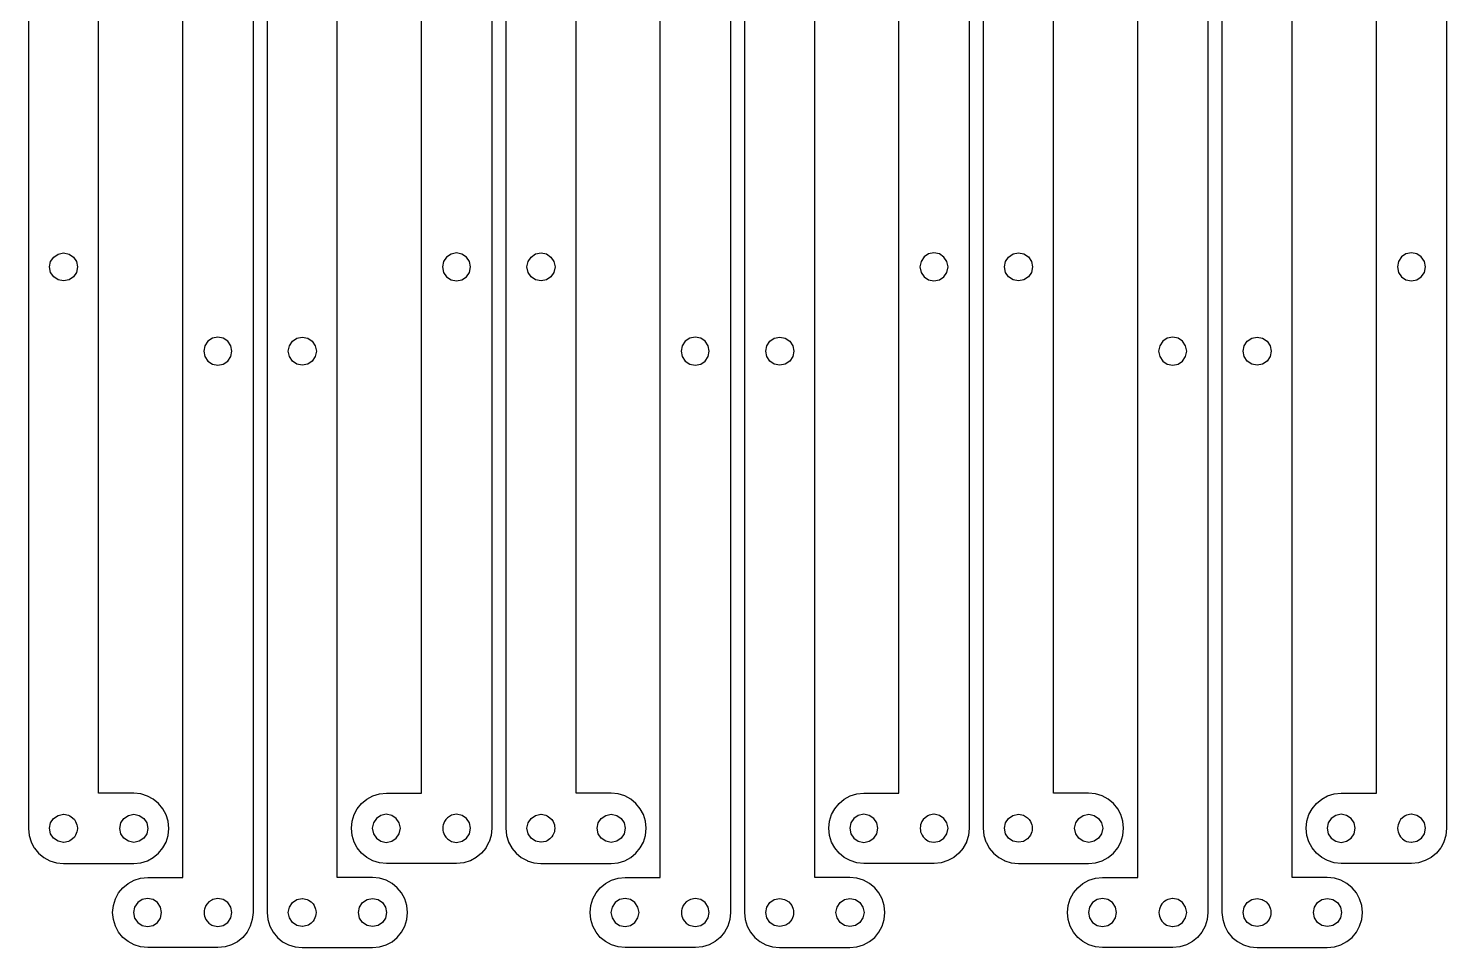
# Model space of a CAD drawing. Extents: x -1 to 936, y 295 to 752.
# Drawn here: x 530.2 to 732.2, y 489.8 to 620.8 of the extents above; entities that cross this region are included whole.
import ezdxf

# ---------------------------------------------------------------- set-up
doc = ezdxf.new("R2010")
doc.units = 0

msp = doc.modelspace()

# ---------------------------------------------------------------- linework, layer by layer
for p, q in [((530.159, 746.833), (530.159, 506.833)), ((596.158, 746.833), (596.158, 506.834)), ((598.158, 746.836), (598.158, 506.836)), ((664.157, 746.836), (664.157, 506.836)), ((666.157, 746.836), (666.157, 506.836)), ((732.156, 746.836), (732.156, 506.837)), ((540.158, 511.831), (540.158, 741.831)), ((586.159, 511.834), (586.159, 741.834)), ((608.157, 511.834), (608.157, 741.834)), ((654.158, 511.837), (654.158, 741.836)), ((676.156, 511.834), (676.156, 741.834)), ((722.157, 511.837), (722.157, 741.836)), ((562.159, 734.833), (562.159, 494.834)), ((564.159, 734.833), (564.159, 494.834)), ((630.158, 734.836), (630.158, 494.836)), ((632.158, 734.836), (632.158, 494.836)), ((698.157, 734.836), (698.157, 494.837)), ((700.157, 734.836), (700.157, 494.837)), ((552.16, 499.834), (552.16, 729.834)), ((574.158, 499.832), (574.158, 729.831)), ((620.159, 499.837), (620.159, 729.836)), ((642.157, 499.834), (642.157, 729.834)), ((688.158, 499.837), (688.158, 729.837)), ((710.156, 499.835), (710.156, 729.834)), ((533.33425, 587.611672), (533.763, 588.247375)), ((533.763, 588.247375), (534.39875, 588.675891)), ((534.39875, 588.675891), (535.177, 588.833)), ((535.177, 588.833), (535.955672, 588.675891)), ((535.955672, 588.675891), (536.591375, 588.247375)), ((536.591375, 588.247375), (537.019891, 587.611672)), ((589.726, 588.2475), (589.29725, 587.612094)), ((590.36175, 588.675906), (589.726, 588.2475)), ((591.14, 588.833), (590.36175, 588.675906)), ((591.918672, 588.675906), (591.14, 588.833)), ((592.554375, 588.2475), (591.918672, 588.675906)), ((592.982891, 587.612094), (592.554375, 588.2475)), ((601.33325, 587.614094), (601.762, 588.2495)), ((601.762, 588.2495), (602.39775, 588.677906)), ((602.39775, 588.677906), (603.176, 588.835)), ((603.176, 588.835), (603.954672, 588.678047)), ((603.954672, 588.678047), (604.590375, 588.249875)), ((604.590375, 588.249875), (605.018891, 587.614516)), ((657.725, 588.250375), (657.29625, 587.614672)), ((658.36075, 588.678891), (657.725, 588.250375)), ((659.139, 588.836), (658.36075, 588.678891)), ((659.917672, 588.678469), (659.139, 588.836)), ((660.553375, 588.25), (659.917672, 588.678469)), ((660.981891, 587.614531), (660.553375, 588.25)), ((669.33225, 587.614531), (669.761, 588.25)), ((669.761, 588.25), (670.39675, 588.678469)), ((670.39675, 588.678469), (671.175, 588.836)), ((671.175, 588.836), (671.95325, 588.678891)), ((671.95325, 588.678891), (672.589, 588.250375)), ((672.589, 588.250375), (673.01775, 587.614672)), ((725.724, 588.2505), (725.29525, 587.615094)), ((726.35975, 588.678906), (725.724, 588.2505)), ((727.138, 588.836), (726.35975, 588.678906)), ((727.91625, 588.678906), (727.138, 588.836)), ((728.552, 588.2505), (727.91625, 588.678906)), ((728.98075, 587.615094), (728.552, 588.2505)), ((533.177, 586.833), (533.33425, 587.611672)), ((533.33425, 586.05475), (533.177, 586.833)), ((533.763, 585.419), (533.33425, 586.05475)), ((537.019891, 586.05475), (536.591375, 585.419)), ((537.019891, 587.611672), (537.177, 586.833)), ((537.177, 586.833), (537.019891, 586.05475)), ((589.29725, 587.612094), (589.14, 586.834)), ((589.14, 586.834), (589.29725, 586.055172)), ((589.29725, 586.055172), (589.726, 585.419125)), ((592.554375, 585.419125), (592.982891, 586.055172)), ((593.14, 586.834), (592.982891, 587.612094)), ((592.982891, 586.055172), (593.14, 586.834)), ((601.176, 586.836), (601.33325, 587.614094)), ((601.33325, 586.05775), (601.176, 586.836)), ((601.762, 585.422), (601.33325, 586.05775)), ((605.018891, 586.057328), (604.590375, 585.421625)), ((605.018891, 587.614516), (605.176, 586.836)), ((605.176, 586.836), (605.018891, 586.057328)), ((657.29625, 587.614672), (657.139, 586.836)), ((657.139, 586.836), (657.29625, 586.05775)), ((657.29625, 586.05775), (657.725, 585.422)), ((660.553375, 585.422), (660.981891, 586.05775)), ((661.139, 586.836), (660.981891, 587.614531)), ((660.981891, 586.05775), (661.139, 586.836)), ((669.175, 586.836), (669.33225, 587.614531)), ((669.332109, 586.05775), (669.175, 586.836)), ((669.760625, 585.422), (669.332109, 586.05775)), ((673.017891, 586.05775), (672.589375, 585.422)), ((673.01775, 587.614672), (673.175, 586.836)), ((673.175, 586.836), (673.017891, 586.05775)), ((725.29525, 587.615094), (725.138, 586.837)), ((725.138, 586.837), (725.295109, 586.058172)), ((725.295109, 586.058172), (725.723625, 585.422125)), ((728.552375, 585.422125), (728.980891, 586.058172)), ((729.138, 586.837), (728.98075, 587.615094)), ((728.980891, 586.058172), (729.138, 586.837)), ((534.39875, 584.99025), (533.763, 585.419)), ((535.177, 584.833), (534.39875, 584.99025)), ((535.955672, 584.99025), (535.177, 584.833)), ((536.591375, 585.419), (535.955672, 584.99025)), ((589.726, 585.419125), (590.36175, 584.990266)), ((590.36175, 584.990266), (591.14, 584.833)), ((591.14, 584.833), (591.918672, 584.990266)), ((591.918672, 584.990266), (592.554375, 585.419125)), ((602.39775, 584.99325), (601.762, 585.422)), ((603.176, 584.836), (602.39775, 584.99325)), ((603.954672, 584.993109), (603.176, 584.836)), ((604.590375, 585.421625), (603.954672, 584.993109)), ((657.725, 585.422), (658.36075, 584.99325)), ((658.36075, 584.99325), (659.139, 584.836)), ((659.139, 584.836), (659.917672, 584.99325)), ((659.917672, 584.99325), (660.553375, 585.422)), ((670.396328, 584.99325), (669.760625, 585.422)), ((671.175, 584.836), (670.396328, 584.99325)), ((671.953672, 584.99325), (671.175, 584.836)), ((672.589375, 585.422), (671.953672, 584.99325)), ((725.723625, 585.422125), (726.359328, 584.993266)), ((726.359328, 584.993266), (727.138, 584.836)), ((727.138, 584.836), (727.916672, 584.993266)), ((727.916672, 584.993266), (728.552375, 585.422125)), ((555.727, 576.2475), (555.29825, 575.612094)), ((556.36275, 576.675906), (555.727, 576.2475)), ((557.141, 576.833), (556.36275, 576.675906)), ((557.91925, 576.675906), (557.141, 576.833)), ((558.555, 576.2475), (557.91925, 576.675906)), ((558.98375, 575.612094), (558.555, 576.2475)), ((567.33425, 575.612094), (567.763, 576.2475)), ((567.763, 576.2475), (568.39875, 576.675906)), ((568.39875, 576.675906), (569.177, 576.833)), ((569.177, 576.833), (569.95525, 576.675906)), ((569.95525, 576.675906), (570.591, 576.2475)), ((570.591, 576.2475), (571.01975, 575.612094)), ((623.726, 576.250375), (623.29725, 575.614672)), ((624.36175, 576.678891), (623.726, 576.250375)), ((625.14, 576.836), (624.36175, 576.678891)), ((625.91825, 576.678891), (625.14, 576.836)), ((626.554, 576.250375), (625.91825, 576.678891)), ((626.98275, 575.614672), (626.554, 576.250375)), ((635.33325, 575.614672), (635.762, 576.250375)), ((635.762, 576.250375), (636.39775, 576.678891)), ((636.39775, 576.678891), (637.176, 576.836)), ((637.176, 576.836), (637.954672, 576.678891)), ((637.954672, 576.678891), (638.590375, 576.250375)), ((638.590375, 576.250375), (639.018891, 575.614672)), ((691.725, 576.2505), (691.29625, 575.615094)), ((692.36075, 576.678906), (691.725, 576.2505)), ((693.139, 576.836), (692.36075, 576.678906)), ((693.91725, 576.678906), (693.139, 576.836)), ((694.553, 576.2505), (693.91725, 576.678906)), ((694.98175, 575.615094), (694.553, 576.2505)), ((703.33225, 575.615094), (703.761, 576.2505)), ((703.761, 576.2505), (704.39675, 576.678906)), ((704.39675, 576.678906), (705.175, 576.836)), ((705.175, 576.836), (705.95325, 576.678906)), ((705.95325, 576.678906), (706.589, 576.2505)), ((706.589, 576.2505), (707.01775, 575.615094)), ((555.29825, 575.612094), (555.141, 574.834)), ((555.141, 574.834), (555.298109, 574.055187)), ((555.298109, 574.055187), (555.726625, 573.41925)), ((558.555375, 573.419625), (558.983891, 574.055328)), ((559.141, 574.834), (558.98375, 575.612094)), ((558.983891, 574.055328), (559.141, 574.834)), ((567.177, 574.834), (567.33425, 575.612094)), ((567.334109, 574.055328), (567.177, 574.834)), ((567.762625, 573.419625), (567.334109, 574.055328)), ((571.019891, 574.055187), (570.591375, 573.41925)), ((571.01975, 575.612094), (571.177, 574.834)), ((571.177, 574.834), (571.019891, 574.055187)), ((623.29725, 575.614672), (623.14, 574.836)), ((623.14, 574.836), (623.297109, 574.05775)), ((623.297109, 574.05775), (623.725625, 573.422)), ((626.554375, 573.422), (626.982891, 574.05775)), ((627.14, 574.836), (626.98275, 575.614672)), ((626.982891, 574.05775), (627.14, 574.836)), ((635.176, 574.836), (635.33325, 575.614672)), ((635.33325, 574.05775), (635.176, 574.836)), ((635.762, 573.422), (635.33325, 574.05775)), ((639.018891, 574.05775), (638.590375, 573.422)), ((639.018891, 575.614672), (639.176, 574.836)), ((639.176, 574.836), (639.018891, 574.05775)), ((691.29625, 575.615094), (691.139, 574.837)), ((691.139, 574.837), (691.296109, 574.058172)), ((691.296109, 574.058172), (691.724625, 573.422125)), ((694.553375, 573.422125), (694.981891, 574.058172)), ((695.139, 574.837), (694.98175, 575.615094)), ((694.981891, 574.058172), (695.139, 574.837)), ((703.175, 574.837), (703.33225, 575.615094)), ((703.332109, 574.058172), (703.175, 574.837)), ((703.760625, 573.422125), (703.332109, 574.058172)), ((707.017891, 574.058172), (706.589375, 573.422125)), ((707.01775, 575.615094), (707.175, 574.837)), ((707.175, 574.837), (707.017891, 574.058172)), ((555.726625, 573.41925), (556.362328, 572.990687)), ((556.362328, 572.990687), (557.141, 572.834)), ((557.141, 572.834), (557.919672, 572.991109)), ((557.919672, 572.991109), (558.555375, 573.419625)), ((568.398328, 572.991109), (567.762625, 573.419625)), ((569.177, 572.834), (568.398328, 572.991109)), ((569.955672, 572.990687), (569.177, 572.834)), ((570.591375, 573.41925), (569.955672, 572.990687)), ((623.725625, 573.422), (624.361328, 572.99325)), ((624.361328, 572.99325), (625.14, 572.836)), ((625.14, 572.836), (625.918672, 572.99325)), ((625.918672, 572.99325), (626.554375, 573.422)), ((636.39775, 572.99325), (635.762, 573.422)), ((637.176, 572.836), (636.39775, 572.99325)), ((637.954672, 572.99325), (637.176, 572.836)), ((638.590375, 573.422), (637.954672, 572.99325)), ((691.724625, 573.422125), (692.360328, 572.993266)), ((692.360328, 572.993266), (693.139, 572.836)), ((693.139, 572.836), (693.917672, 572.993266)), ((693.917672, 572.993266), (694.553375, 573.422125)), ((704.396328, 572.993266), (703.760625, 573.422125)), ((705.175, 572.836), (704.396328, 572.993266)), ((705.953672, 572.993266), (705.175, 572.836)), ((706.589375, 573.422125), (705.953672, 572.993266)), ((545.158, 511.831), (540.158, 511.831)), ((546.168137, 511.72977), (545.158, 511.831)), ((547.107844, 511.439281), (546.168137, 511.72977)), ((547.957316, 510.97934), (547.107844, 511.439281)), ((578.359684, 510.98234), (579.209156, 511.442281)), ((579.209156, 511.442281), (580.148863, 511.73277)), ((580.148863, 511.73277), (581.159, 511.834)), ((581.159, 511.834), (586.159, 511.834)), ((613.157, 511.834), (608.157, 511.834)), ((614.167137, 511.73277), (613.157, 511.834)), ((615.106844, 511.442281), (614.167137, 511.73277)), ((615.956316, 510.98234), (615.106844, 511.442281)), ((646.359, 510.985023), (647.208312, 511.445125)), ((647.208312, 511.445125), (648.147906, 511.735727)), ((648.147906, 511.735727), (649.158, 511.837)), ((649.158, 511.837), (654.158, 511.837)), ((681.156, 511.834), (676.156, 511.834)), ((682.166137, 511.73277), (681.156, 511.834)), ((683.105844, 511.442281), (682.166137, 511.73277)), ((683.955316, 510.98234), (683.105844, 511.442281)), ((714.357684, 510.98534), (715.207156, 511.445281)), ((715.207156, 511.445281), (716.146863, 511.73577)), ((716.146863, 511.73577), (717.157, 511.837)), ((717.157, 511.837), (722.157, 511.837)), ((548.69675, 510.36975), (547.957316, 510.97934)), ((549.30634, 509.630316), (548.69675, 510.36975)), ((549.766281, 508.780844), (549.30634, 509.630316)), ((576.550719, 508.783844), (577.01066, 509.633316)), ((577.01066, 509.633316), (577.62025, 510.37275)), ((577.62025, 510.37275), (578.359684, 510.98234)), ((616.69575, 510.37275), (615.956316, 510.98234)), ((617.30534, 509.633316), (616.69575, 510.37275)), ((617.765281, 508.783844), (617.30534, 509.633316)), ((644.550563, 508.786), (645.010344, 509.635633)), ((645.010344, 509.635633), (645.61975, 510.37525)), ((645.61975, 510.37525), (646.359, 510.985023)), ((684.69475, 510.37275), (683.955316, 510.98234)), ((685.30434, 509.633316), (684.69475, 510.37275)), ((685.764281, 508.783844), (685.30434, 509.633316)), ((712.548719, 508.786844), (713.00866, 509.636316)), ((713.00866, 509.636316), (713.61825, 510.37575)), ((713.61825, 510.37575), (714.357684, 510.98534)), ((533.178, 506.834), (533.334578, 507.610547)), ((533.334578, 507.610547), (533.761625, 508.244875)), ((533.761625, 508.244875), (534.395109, 508.673516)), ((534.395109, 508.673516), (535.171, 508.833)), ((535.171, 508.833), (535.189, 508.833)), ((535.189, 508.833), (535.876, 508.694)), ((535.876, 508.694), (536.046, 508.618)), ((536.046, 508.618), (536.452, 508.344)), ((536.452, 508.344), (536.708, 508.077)), ((536.708, 508.077), (536.882, 507.818)), ((536.882, 507.818), (537.077, 507.333)), ((537.077, 507.333), (537.117, 507.133)), ((537.117, 507.133), (537.141, 506.835)), ((543.178, 506.833), (543.335109, 507.611672)), ((543.335109, 507.611672), (543.763625, 508.247375)), ((543.763625, 508.247375), (544.399328, 508.675891)), ((544.399328, 508.675891), (545.178, 508.833)), ((545.178, 508.833), (545.956094, 508.675891)), ((545.956094, 508.675891), (546.5915, 508.247375)), ((546.5915, 508.247375), (547.019906, 507.611672)), ((547.019906, 507.611672), (547.177, 506.833)), ((550.05677, 507.841137), (549.766281, 508.780844)), ((550.158, 506.831), (550.05677, 507.841137)), ((576.159, 506.834), (576.26023, 507.844137)), ((576.26023, 507.844137), (576.550719, 508.783844)), ((579.297109, 507.612094), (579.14, 506.834)), ((579.725625, 508.2475), (579.297109, 507.612094)), ((580.361328, 508.675906), (579.725625, 508.2475)), ((581.14, 508.833), (580.361328, 508.675906)), ((581.91825, 508.675906), (581.14, 508.833)), ((582.554, 508.2475), (581.91825, 508.675906)), ((582.98275, 507.612094), (582.554, 508.2475)), ((583.14, 506.834), (582.98275, 507.612094)), ((589.2, 507.133), (589.176, 506.836)), ((589.241, 507.334), (589.2, 507.133)), ((589.435, 507.818), (589.241, 507.334)), ((589.609, 508.077), (589.435, 507.818)), ((589.866, 508.345), (589.609, 508.077)), ((590.271, 508.618), (589.866, 508.345)), ((590.441, 508.694), (590.271, 508.618)), ((591.128, 508.833), (590.441, 508.694)), ((591.146, 508.833), (591.128, 508.833)), ((591.921891, 508.673953), (591.146, 508.833)), ((592.555375, 508.245375), (591.921891, 508.673953)), ((592.982422, 507.611109), (592.555375, 508.245375)), ((593.139, 506.835), (592.982422, 507.611109)), ((601.177, 506.837), (601.333578, 507.613531)), ((601.333578, 507.613531), (601.760625, 508.24775)), ((601.760625, 508.24775), (602.394109, 508.676094)), ((602.394109, 508.676094), (603.17, 508.835)), ((603.17, 508.835), (603.188, 508.835)), ((603.188, 508.835), (603.876, 508.697)), ((603.876, 508.697), (604.045, 508.62)), ((604.045, 508.62), (604.451, 508.347)), ((604.451, 508.347), (604.707, 508.08)), ((604.707, 508.08), (604.881, 507.821)), ((604.881, 507.821), (605.076, 507.336)), ((605.076, 507.336), (605.116, 507.136)), ((605.116, 507.136), (605.14, 506.838)), ((611.177, 506.836), (611.334109, 507.61425)), ((611.334109, 507.61425), (611.762625, 508.25)), ((611.762625, 508.25), (612.398328, 508.67875)), ((612.398328, 508.67875), (613.177, 508.836)), ((613.177, 508.836), (613.955094, 508.678891)), ((613.955094, 508.678891), (614.5905, 508.250375)), ((614.5905, 508.250375), (615.018906, 507.614672)), ((615.018906, 507.614672), (615.176, 506.836)), ((618.05577, 507.844137), (617.765281, 508.783844)), ((618.157, 506.834), (618.05577, 507.844137)), ((644.159, 506.836), (644.260188, 507.84618)), ((644.260188, 507.84618), (644.550563, 508.786)), ((647.296109, 507.614672), (647.139, 506.836)), ((647.724625, 508.250375), (647.296109, 507.614672)), ((648.360328, 508.678891), (647.724625, 508.250375)), ((649.139, 508.836), (648.360328, 508.678891)), ((649.91725, 508.678891), (649.139, 508.836)), ((650.553, 508.250375), (649.91725, 508.678891)), ((650.98175, 507.614672), (650.553, 508.250375)), ((651.139, 506.836), (650.98175, 507.614672)), ((657.199, 507.136), (657.175, 506.838)), ((657.24, 507.336), (657.199, 507.136)), ((657.434, 507.821), (657.24, 507.336)), ((657.608, 508.08), (657.434, 507.821)), ((657.865, 508.347), (657.608, 508.08)), ((658.27, 508.621), (657.865, 508.347)), ((658.44, 508.697), (658.27, 508.621)), ((659.127, 508.835), (658.44, 508.697)), ((659.146, 508.835), (659.127, 508.835)), ((659.921312, 508.676094), (659.146, 508.835)), ((660.5545, 508.24775), (659.921312, 508.676094)), ((660.981437, 507.613531), (660.5545, 508.24775)), ((661.138, 506.837), (660.981437, 507.613531)), ((669.176, 506.837), (669.332578, 507.613531)), ((669.332578, 507.613531), (669.759625, 508.24775)), ((669.759625, 508.24775), (670.393109, 508.676094)), ((670.393109, 508.676094), (671.169, 508.835)), ((671.169, 508.835), (671.187, 508.835)), ((671.187, 508.835), (671.874, 508.697)), ((671.874, 508.697), (672.044, 508.621)), ((672.044, 508.621), (672.45, 508.347)), ((672.45, 508.347), (672.706, 508.08)), ((672.706, 508.08), (672.88, 507.821)), ((672.88, 507.821), (673.075, 507.336)), ((673.075, 507.336), (673.115, 507.136)), ((673.115, 507.136), (673.139, 506.838)), ((679.176, 506.836), (679.333094, 507.614672)), ((679.333094, 507.614672), (679.7615, 508.250375)), ((679.7615, 508.250375), (680.396906, 508.678891)), ((680.396906, 508.678891), (681.175, 508.836)), ((681.175, 508.836), (681.953672, 508.678891)), ((681.953672, 508.678891), (682.589375, 508.250375)), ((682.589375, 508.250375), (683.017891, 507.614672)), ((683.017891, 507.614672), (683.175, 506.836)), ((686.05477, 507.844137), (685.764281, 508.783844)), ((686.156, 506.834), (686.05477, 507.844137)), ((712.157, 506.837), (712.25823, 507.847137)), ((712.25823, 507.847137), (712.548719, 508.786844)), ((715.295109, 507.615094), (715.138, 506.837)), ((715.723625, 508.2505), (715.295109, 507.615094)), ((716.359328, 508.678906), (715.723625, 508.2505)), ((717.138, 508.836), (716.359328, 508.678906)), ((717.91625, 508.678906), (717.138, 508.836)), ((718.552, 508.2505), (717.91625, 508.678906)), ((718.98075, 507.615094), (718.552, 508.2505)), ((719.138, 506.837), (718.98075, 507.615094)), ((725.198, 507.136), (725.174, 506.839)), ((725.239, 507.337), (725.198, 507.136)), ((725.433, 507.821), (725.239, 507.337)), ((725.607, 508.08), (725.433, 507.821)), ((725.864, 508.348), (725.607, 508.08)), ((726.269, 508.621), (725.864, 508.348)), ((726.439, 508.697), (726.269, 508.621)), ((727.126, 508.836), (726.439, 508.697)), ((727.144, 508.836), (727.126, 508.836)), ((727.919891, 508.676531), (727.144, 508.836)), ((728.553375, 508.248), (727.919891, 508.676531)), ((728.980422, 507.613969), (728.553375, 508.248)), ((729.137, 506.838), (728.980422, 507.613969)), ((530.159, 506.833), (530.261, 505.823)), ((530.261, 505.823), (530.549, 504.889)), ((533.334406, 506.058031), (533.178, 506.834)), ((533.761, 505.424), (533.334406, 506.058031)), ((534.393844, 504.995469), (533.761, 505.424)), ((535.169, 504.836), (534.393844, 504.995469)), ((536.048, 505.052), (535.873, 504.973)), ((536.451, 505.324), (536.048, 505.052)), ((536.711, 505.597), (536.451, 505.324)), ((536.881, 505.848), (536.711, 505.597)), ((537.077, 506.338), (536.881, 505.848)), ((537.117, 506.537), (537.077, 506.338)), ((537.141, 506.833), (537.117, 506.537)), ((537.141, 506.835), (537.141, 506.833)), ((543.334687, 506.05475), (543.178, 506.833)), ((543.76325, 505.419), (543.334687, 506.05475)), ((544.399188, 504.99025), (543.76325, 505.419)), ((546.5915, 505.418625), (545.956094, 504.990109)), ((547.019906, 506.054328), (546.5915, 505.418625)), ((547.177, 506.833), (547.019906, 506.054328)), ((549.766281, 504.881156), (550.05677, 505.820863)), ((550.05677, 505.820863), (550.158, 506.831)), ((576.26023, 505.823863), (576.159, 506.834)), ((576.550719, 504.884156), (576.26023, 505.823863)), ((579.14, 506.834), (579.297109, 506.055187)), ((579.297109, 506.055187), (579.725625, 505.41925)), ((579.725625, 505.41925), (580.361328, 504.990688)), ((581.91825, 504.991109), (582.554, 505.419625)), ((582.554, 505.419625), (582.98275, 506.055328)), ((582.98275, 506.055328), (583.14, 506.834)), ((589.176, 506.836), (589.176, 506.834)), ((589.176, 506.834), (589.2, 506.538)), ((589.2, 506.538), (589.24, 506.338)), ((589.24, 506.338), (589.436, 505.848)), ((589.436, 505.848), (589.606, 505.597)), ((589.606, 505.597), (589.866, 505.324)), ((589.866, 505.324), (590.269, 505.052)), ((590.269, 505.052), (590.444, 504.974)), ((591.149, 504.836), (591.923578, 504.995906)), ((591.923578, 504.995906), (592.556125, 505.4245)), ((592.556125, 505.4245), (592.982609, 506.058594)), ((592.982609, 506.058594), (593.139, 506.835)), ((596.057, 505.823), (595.768, 504.889)), ((596.158, 506.834), (596.057, 505.823)), ((598.158, 506.836), (598.26, 505.826)), ((598.26, 505.826), (598.548, 504.892)), ((601.333406, 506.061031), (601.177, 506.837)), ((601.76, 505.427), (601.333406, 506.061031)), ((602.392844, 504.998469), (601.76, 505.427)), ((603.168, 504.839), (602.392844, 504.998469)), ((604.047, 505.055), (603.872, 504.976)), ((604.45, 505.327), (604.047, 505.055)), ((604.71, 505.599), (604.45, 505.327)), ((604.88, 505.85), (604.71, 505.599)), ((605.076, 506.34), (604.88, 505.85)), ((605.116, 506.54), (605.076, 506.34)), ((605.14, 506.836), (605.116, 506.54)), ((605.14, 506.838), (605.14, 506.836)), ((611.333687, 506.057328), (611.177, 506.836)), ((611.76225, 505.421625), (611.333687, 506.057328)), ((612.398188, 504.993109), (611.76225, 505.421625)), ((613.177, 504.836), (612.398188, 504.993109)), ((613.955094, 504.993109), (613.177, 504.836)), ((614.5905, 505.421625), (613.955094, 504.993109)), ((615.018906, 506.057328), (614.5905, 505.421625)), ((615.176, 506.836), (615.018906, 506.057328)), ((617.765281, 504.884156), (618.05577, 505.823863)), ((618.05577, 505.823863), (618.157, 506.834)), ((644.260188, 505.825863), (644.159, 506.836)), ((644.550563, 504.886156), (644.260188, 505.825863)), ((647.139, 506.836), (647.296109, 506.057328)), ((647.296109, 506.057328), (647.724625, 505.421625)), ((647.724625, 505.421625), (648.360328, 504.993109)), ((648.360328, 504.993109), (649.139, 504.836)), ((649.139, 504.836), (649.91725, 504.99325)), ((649.91725, 504.99325), (650.553, 505.422)), ((650.553, 505.422), (650.98175, 506.05775)), ((650.98175, 506.05775), (651.139, 506.836)), ((657.175, 506.838), (657.175, 506.836)), ((657.175, 506.836), (657.199, 506.54)), ((657.199, 506.54), (657.239, 506.341)), ((657.239, 506.341), (657.436, 505.851)), ((657.436, 505.851), (657.605, 505.6)), ((657.605, 505.6), (657.865, 505.327)), ((657.865, 505.327), (658.268, 505.055)), ((658.268, 505.055), (658.443, 504.976)), ((659.148, 504.839), (659.923, 504.998469)), ((659.923, 504.998469), (660.5555, 505.427)), ((660.5555, 505.427), (660.98175, 506.061031)), ((660.98175, 506.061031), (661.138, 506.837)), ((664.056, 505.826), (663.768, 504.892)), ((664.157, 506.836), (664.056, 505.826)), ((666.157, 506.836), (666.259, 505.826)), ((666.259, 505.826), (666.547, 504.892)), ((669.332406, 506.061031), (669.176, 506.837)), ((669.759, 505.427), (669.332406, 506.061031)), ((670.391844, 504.998469), (669.759, 505.427)), ((671.167, 504.839), (670.391844, 504.998469)), ((672.046, 505.055), (671.871, 504.976)), ((672.449, 505.327), (672.046, 505.055)), ((672.709, 505.6), (672.449, 505.327)), ((672.879, 505.851), (672.709, 505.6)), ((673.075, 506.341), (672.879, 505.851)), ((673.115, 506.54), (673.075, 506.341)), ((673.139, 506.836), (673.115, 506.54)), ((673.139, 506.838), (673.139, 506.836)), ((679.332672, 506.05775), (679.176, 506.836)), ((679.761125, 505.422), (679.332672, 506.05775)), ((680.396766, 504.99325), (679.761125, 505.422)), ((681.175, 504.836), (680.396766, 504.99325)), ((681.953672, 504.993109), (681.175, 504.836)), ((682.589375, 505.421625), (681.953672, 504.993109)), ((683.017891, 506.057328), (682.589375, 505.421625)), ((683.175, 506.836), (683.017891, 506.057328)), ((685.764281, 504.884156), (686.05477, 505.823863)), ((686.05477, 505.823863), (686.156, 506.834)), ((712.25823, 505.82682), (712.157, 506.837)), ((712.548719, 504.887), (712.25823, 505.82682)), ((715.138, 506.837), (715.295109, 506.058187)), ((715.295109, 506.058187), (715.723625, 505.42225)), ((715.723625, 505.42225), (716.359328, 504.993687)), ((716.359328, 504.993687), (717.138, 504.837)), ((717.138, 504.837), (717.91625, 504.994109)), ((717.91625, 504.994109), (718.552, 505.422625)), ((718.552, 505.422625), (718.98075, 506.058328)), ((718.98075, 506.058328), (719.138, 506.837)), ((725.174, 506.839), (725.174, 506.837)), ((725.174, 506.837), (725.198, 506.54)), ((725.198, 506.54), (725.238, 506.341)), ((725.238, 506.341), (725.434, 505.851)), ((725.434, 505.851), (725.604, 505.6)), ((725.604, 505.6), (725.864, 505.327)), ((725.864, 505.327), (726.267, 505.055)), ((726.267, 505.055), (726.442, 504.977)), ((727.146, 504.839), (727.921156, 504.998484)), ((727.921156, 504.998484), (728.554, 505.427125)), ((728.554, 505.427125), (728.980594, 506.061453)), ((728.980594, 506.061453), (729.137, 506.838)), ((732.054, 505.826), (731.766, 504.892)), ((732.156, 506.837), (732.054, 505.826)), ((530.549, 504.889), (530.554, 504.876)), ((530.554, 504.876), (531.008, 504.038)), ((531.008, 504.038), (531.014, 504.027)), ((531.014, 504.027), (531.62, 503.292)), ((531.62, 503.292), (532.359, 502.683)), ((535.193, 504.836), (535.169, 504.836)), ((535.873, 504.973), (535.193, 504.836)), ((545.178, 504.833), (544.399188, 504.99025)), ((545.956094, 504.990109), (545.178, 504.833)), ((547.957316, 502.68266), (548.69675, 503.29225)), ((548.69675, 503.29225), (549.30634, 504.031684)), ((549.30634, 504.031684), (549.766281, 504.881156)), ((577.01066, 504.034684), (576.550719, 504.884156)), ((577.62025, 503.29525), (577.01066, 504.034684)), ((578.359684, 502.68566), (577.62025, 503.29525)), ((580.361328, 504.990688), (581.14, 504.834)), ((581.14, 504.834), (581.91825, 504.991109)), ((590.444, 504.974), (591.125, 504.836)), ((591.125, 504.836), (591.149, 504.836)), ((594.697, 503.293), (593.958, 502.683)), ((595.304, 504.027), (594.697, 503.293)), ((595.309, 504.038), (595.304, 504.027)), ((595.763, 504.876), (595.309, 504.038)), ((595.768, 504.889), (595.763, 504.876)), ((598.548, 504.892), (598.553, 504.879)), ((598.553, 504.879), (599.008, 504.04)), ((599.008, 504.04), (599.013, 504.03)), ((599.013, 504.03), (599.619, 503.295)), ((599.619, 503.295), (600.358, 502.685)), ((603.192, 504.839), (603.168, 504.839)), ((603.872, 504.976), (603.192, 504.839)), ((615.956316, 502.68566), (616.69575, 503.29525)), ((616.69575, 503.29525), (617.30534, 504.034684)), ((617.30534, 504.034684), (617.765281, 504.884156)), ((645.010344, 504.036684), (644.550563, 504.886156)), ((645.61975, 503.29725), (645.010344, 504.036684)), ((646.359, 502.68766), (645.61975, 503.29725)), ((658.443, 504.976), (659.124, 504.839)), ((659.124, 504.839), (659.148, 504.839)), ((662.697, 503.295), (661.957, 502.685)), ((663.303, 504.03), (662.697, 503.295)), ((663.308, 504.041), (663.303, 504.03)), ((663.762, 504.879), (663.308, 504.041)), ((663.768, 504.892), (663.762, 504.879)), ((666.547, 504.892), (666.552, 504.879)), ((666.552, 504.879), (667.006, 504.041)), ((667.006, 504.041), (667.012, 504.03)), ((667.012, 504.03), (667.618, 503.295)), ((667.618, 503.295), (668.357, 502.685)), ((671.19, 504.839), (671.167, 504.839)), ((671.871, 504.976), (671.19, 504.839)), ((683.955316, 502.68566), (684.69475, 503.29525)), ((684.69475, 503.29525), (685.30434, 504.034684)), ((685.30434, 504.034684), (685.764281, 504.884156)), ((713.00866, 504.037367), (712.548719, 504.887)), ((713.61825, 503.29775), (713.00866, 504.037367)), ((714.357684, 502.687977), (713.61825, 503.29775)), ((726.442, 504.977), (727.123, 504.839)), ((727.123, 504.839), (727.146, 504.839)), ((730.695, 503.296), (729.956, 502.686)), ((731.301, 504.03), (730.695, 503.296)), ((731.307, 504.041), (731.301, 504.03)), ((731.761, 504.879), (731.307, 504.041)), ((731.766, 504.892), (731.761, 504.879)), ((532.359, 502.683), (533.206, 502.224)), ((533.206, 502.224), (533.208, 502.222)), ((533.208, 502.222), (533.208, 502.222)), ((533.208, 502.222), (533.211, 502.222)), ((533.211, 502.222), (534.147, 501.932)), ((534.147, 501.932), (534.15, 501.932)), ((534.15, 501.932), (535.158, 501.831)), ((534.15, 501.932), (534.15, 501.932)), ((534.15, 501.932), (534.15, 501.932)), ((535.158, 501.831), (535.158, 501.831)), ((535.158, 501.831), (545.158, 501.831)), ((545.158, 501.831), (546.168137, 501.93223)), ((546.168137, 501.93223), (547.107844, 502.222719)), ((547.107844, 502.222719), (547.957316, 502.68266)), ((579.209156, 502.225719), (578.359684, 502.68566)), ((580.148863, 501.93523), (579.209156, 502.225719)), ((581.159, 501.834), (580.148863, 501.93523)), ((591.159, 501.834), (581.159, 501.834)), ((592.168, 501.935), (591.159, 501.834)), ((591.159, 501.834), (591.159, 501.834)), ((592.17, 501.935), (592.168, 501.935)), ((592.168, 501.935), (592.168, 501.935)), ((592.168, 501.935), (592.168, 501.935)), ((593.106, 502.224), (592.17, 501.935)), ((593.109, 502.224), (593.106, 502.224)), ((593.112, 502.224), (593.109, 502.224)), ((593.109, 502.224), (593.109, 502.224)), ((593.958, 502.683), (593.112, 502.224)), ((600.358, 502.685), (601.205, 502.227)), ((601.205, 502.227), (601.208, 502.224)), ((601.208, 502.224), (601.208, 502.224)), ((601.208, 502.224), (601.21, 502.224)), ((601.21, 502.224), (602.146, 501.935)), ((602.146, 501.935), (602.149, 501.935)), ((602.149, 501.935), (603.157, 501.834)), ((602.149, 501.935), (602.149, 501.935)), ((602.149, 501.935), (602.149, 501.935)), ((603.157, 501.834), (603.157, 501.834)), ((603.157, 501.834), (613.157, 501.834)), ((613.157, 501.834), (614.167137, 501.93523)), ((614.167137, 501.93523), (615.106844, 502.225719)), ((615.106844, 502.225719), (615.956316, 502.68566)), ((647.208312, 502.227719), (646.359, 502.68766)), ((648.147906, 501.93723), (647.208312, 502.227719)), ((649.158, 501.836), (648.147906, 501.93723)), ((659.158, 501.836), (649.158, 501.836)), ((660.167, 501.938), (659.158, 501.836)), ((659.158, 501.836), (659.158, 501.836)), ((660.169, 501.938), (660.167, 501.938)), ((660.167, 501.938), (660.167, 501.938)), ((660.167, 501.938), (660.167, 501.938)), ((661.105, 502.227), (660.169, 501.938)), ((661.108, 502.227), (661.105, 502.227)), ((661.111, 502.227), (661.108, 502.227)), ((661.108, 502.227), (661.108, 502.227)), ((661.957, 502.685), (661.111, 502.227)), ((668.357, 502.685), (669.204, 502.227)), ((669.204, 502.227), (669.206, 502.225)), ((669.206, 502.225), (669.206, 502.225)), ((669.206, 502.225), (669.209, 502.225)), ((669.209, 502.225), (670.145, 501.935)), ((670.145, 501.935), (670.147, 501.935)), ((670.147, 501.935), (671.156, 501.834)), ((670.147, 501.935), (670.147, 501.935)), ((670.147, 501.935), (670.147, 501.935)), ((671.156, 501.834), (671.156, 501.834)), ((671.156, 501.834), (681.156, 501.834)), ((681.156, 501.834), (682.166137, 501.93523)), ((682.166137, 501.93523), (683.105844, 502.225719)), ((683.105844, 502.225719), (683.955316, 502.68566)), ((715.207156, 502.227875), (714.357684, 502.687977)), ((716.146863, 501.937273), (715.207156, 502.227875)), ((717.157, 501.836), (716.146863, 501.937273)), ((727.157, 501.836), (717.157, 501.836)), ((728.166, 501.938), (727.157, 501.836)), ((727.157, 501.836), (727.157, 501.836)), ((728.168, 501.938), (728.166, 501.938)), ((728.166, 501.938), (728.166, 501.938)), ((728.166, 501.938), (728.166, 501.938)), ((729.104, 502.227), (728.168, 501.938)), ((729.107, 502.227), (729.104, 502.227)), ((729.109, 502.227), (729.107, 502.227)), ((729.107, 502.227), (729.107, 502.227)), ((729.956, 502.686), (729.109, 502.227)), ((543.62125, 498.37275), (544.360684, 498.98234)), ((544.360684, 498.98234), (545.210156, 499.442281)), ((545.210156, 499.442281), (546.149863, 499.73277)), ((546.149863, 499.73277), (547.16, 499.834)), ((547.16, 499.834), (552.16, 499.834)), ((579.158, 499.832), (574.158, 499.832)), ((580.168137, 499.73077), (579.158, 499.832)), ((581.107844, 499.440281), (580.168137, 499.73077)), ((581.957316, 498.98034), (581.107844, 499.440281)), ((582.69675, 498.37075), (581.957316, 498.98034)), ((611.62025, 498.375625), (612.359684, 498.985287)), ((612.359684, 498.985287), (613.209156, 499.445266)), ((613.209156, 499.445266), (614.148863, 499.735768)), ((614.148863, 499.735768), (615.159, 499.837)), ((615.159, 499.837), (620.159, 499.837)), ((647.157, 499.834), (642.157, 499.834)), ((648.167137, 499.73277), (647.157, 499.834)), ((649.106844, 499.442281), (648.167137, 499.73277)), ((649.956316, 498.98234), (649.106844, 499.442281)), ((650.69575, 498.37275), (649.956316, 498.98234)), ((679.61925, 498.37575), (680.358684, 498.98534)), ((680.358684, 498.98534), (681.208156, 499.445281)), ((681.208156, 499.445281), (682.147863, 499.73577)), ((682.147863, 499.73577), (683.158, 499.837)), ((683.158, 499.837), (688.158, 499.837)), ((715.156, 499.835), (710.156, 499.835)), ((716.166137, 499.733729), (715.156, 499.835)), ((717.105844, 499.443141), (716.166137, 499.733729)), ((717.955316, 498.983076), (717.105844, 499.443141)), ((718.69475, 498.373375), (717.955316, 498.983076)), ((542.551719, 496.783844), (543.01166, 497.633316)), ((543.01166, 497.633316), (543.62125, 498.37275)), ((583.30634, 497.631316), (582.69675, 498.37075)), ((583.766281, 496.781844), (583.30634, 497.631316)), ((610.550719, 496.786422), (611.01066, 497.636072)), ((611.01066, 497.636072), (611.62025, 498.375625)), ((651.30534, 497.633316), (650.69575, 498.37275)), ((651.765281, 496.783844), (651.30534, 497.633316)), ((678.549719, 496.786844), (679.00966, 497.636316)), ((679.00966, 497.636316), (679.61925, 498.37575)), ((719.30434, 497.633877), (718.69475, 498.373375)), ((719.764281, 496.784422), (719.30434, 497.633877)), ((542.16, 494.834), (542.26123, 495.844137)), ((542.26123, 495.844137), (542.551719, 496.783844)), ((545.298109, 495.612094), (545.141, 494.834)), ((545.726625, 496.2475), (545.298109, 495.612094)), ((546.362328, 496.675906), (545.726625, 496.2475)), ((547.141, 496.833), (546.362328, 496.675906)), ((547.91925, 496.675906), (547.141, 496.833)), ((548.555, 496.2475), (547.91925, 496.675906)), ((548.98375, 495.612094), (548.555, 496.2475)), ((549.141, 494.834), (548.98375, 495.612094)), ((555.201, 495.134), (555.177, 494.836)), ((555.242, 495.334), (555.201, 495.134)), ((555.436, 495.819), (555.242, 495.334)), ((555.61, 496.078), (555.436, 495.819)), ((555.867, 496.345), (555.61, 496.078)), ((556.272, 496.618), (555.867, 496.345)), ((556.442, 496.695), (556.272, 496.618)), ((557.129, 496.833), (556.442, 496.695)), ((557.147, 496.833), (557.129, 496.833)), ((557.922891, 496.674094), (557.147, 496.833)), ((558.556375, 496.24575), (557.922891, 496.674094)), ((558.983422, 495.611531), (558.556375, 496.24575)), ((559.14, 494.835), (558.983422, 495.611531)), ((567.178, 494.835), (567.334578, 495.611531)), ((567.334578, 495.611531), (567.761625, 496.24575)), ((567.761625, 496.24575), (568.395109, 496.674094)), ((568.395109, 496.674094), (569.171, 496.833)), ((569.171, 496.833), (569.189, 496.833)), ((569.189, 496.833), (569.876, 496.695)), ((569.876, 496.695), (570.046, 496.618)), ((570.046, 496.618), (570.452, 496.345)), ((570.452, 496.345), (570.708, 496.078)), ((570.708, 496.078), (570.882, 495.819)), ((570.882, 495.819), (571.077, 495.334)), ((571.077, 495.334), (571.117, 495.134)), ((571.117, 495.134), (571.141, 494.836)), ((577.178, 494.834), (577.335109, 495.612094)), ((577.335109, 495.612094), (577.763625, 496.2475)), ((577.763625, 496.2475), (578.399328, 496.675906)), ((578.399328, 496.675906), (579.178, 496.833)), ((579.178, 496.833), (579.956094, 496.675906)), ((579.956094, 496.675906), (580.5915, 496.2475)), ((580.5915, 496.2475), (581.019906, 495.612094)), ((581.019906, 495.612094), (581.177, 494.834)), ((584.05677, 495.842137), (583.766281, 496.781844)), ((584.158, 494.832), (584.05677, 495.842137)), ((610.159, 494.836), (610.26023, 495.846467)), ((610.26023, 495.846467), (610.550719, 496.786422)), ((613.297109, 495.614672), (613.14, 494.836)), ((613.725625, 496.250375), (613.297109, 495.614672)), ((614.361328, 496.678891), (613.725625, 496.250375)), ((615.14, 496.836), (614.361328, 496.678891)), ((615.91825, 496.678891), (615.14, 496.836)), ((616.554, 496.250375), (615.91825, 496.678891)), ((616.98275, 495.614672), (616.554, 496.250375)), ((617.14, 494.836), (616.98275, 495.614672)), ((623.2, 495.136), (623.176, 494.839)), ((623.241, 495.336), (623.2, 495.136)), ((623.435, 495.821), (623.241, 495.336)), ((623.609, 496.08), (623.435, 495.821)), ((623.866, 496.347), (623.609, 496.08)), ((624.271, 496.621), (623.866, 496.347)), ((624.441, 496.697), (624.271, 496.621)), ((625.128, 496.836), (624.441, 496.697)), ((625.146, 496.836), (625.128, 496.836)), ((625.921891, 496.676516), (625.146, 496.836)), ((626.555375, 496.247875), (625.921891, 496.676516)), ((626.982422, 495.613547), (626.555375, 496.247875)), ((627.139, 494.837), (626.982422, 495.613547)), ((635.177, 494.837), (635.333578, 495.613547)), ((635.333578, 495.613547), (635.760625, 496.247875)), ((635.760625, 496.247875), (636.394109, 496.676516)), ((636.394109, 496.676516), (637.17, 496.836)), ((637.17, 496.836), (637.188, 496.836)), ((637.188, 496.836), (637.875, 496.697)), ((637.875, 496.697), (638.045, 496.621)), ((638.045, 496.621), (638.451, 496.347)), ((638.451, 496.347), (638.707, 496.08)), ((638.707, 496.08), (638.881, 495.821)), ((638.881, 495.821), (639.076, 495.336)), ((639.076, 495.336), (639.116, 495.136)), ((639.116, 495.136), (639.14, 494.839)), ((645.177, 494.836), (645.334109, 495.614672)), ((645.334109, 495.614672), (645.762625, 496.250375)), ((645.762625, 496.250375), (646.398328, 496.678891)), ((646.398328, 496.678891), (647.177, 496.836)), ((647.177, 496.836), (647.955094, 496.678891)), ((647.955094, 496.678891), (648.5905, 496.250375)), ((648.5905, 496.250375), (649.018906, 495.614672)), ((649.018906, 495.614672), (649.176, 494.836)), ((652.05577, 495.844137), (651.765281, 496.783844)), ((652.157, 494.834), (652.05577, 495.844137)), ((678.158, 494.837), (678.25923, 495.847137)), ((678.25923, 495.847137), (678.549719, 496.786844)), ((681.296094, 495.615094), (681.139, 494.837)), ((681.7245, 496.2505), (681.296094, 495.615094)), ((682.359906, 496.678906), (681.7245, 496.2505)), ((683.138, 496.836), (682.359906, 496.678906)), ((683.916672, 496.678906), (683.138, 496.836)), ((684.552375, 496.2505), (683.916672, 496.678906)), ((684.980891, 495.615094), (684.552375, 496.2505)), ((685.138, 494.837), (684.980891, 495.615094)), ((691.199, 495.136), (691.175, 494.839)), ((691.239, 495.337), (691.199, 495.136)), ((691.434, 495.821), (691.239, 495.337)), ((691.608, 496.08), (691.434, 495.821)), ((691.864, 496.348), (691.608, 496.08)), ((692.27, 496.621), (691.864, 496.348)), ((692.44, 496.697), (692.27, 496.621)), ((693.127, 496.836), (692.44, 496.697)), ((693.145, 496.836), (693.127, 496.836)), ((693.920891, 496.676953), (693.145, 496.836)), ((694.554375, 496.248375), (693.920891, 496.676953)), ((694.981422, 495.614109), (694.554375, 496.248375)), ((695.138, 494.838), (694.981422, 495.614109)), ((703.176, 494.838), (703.332578, 495.614109)), ((703.332578, 495.614109), (703.759625, 496.248375)), ((703.759625, 496.248375), (704.393109, 496.676953)), ((704.393109, 496.676953), (705.169, 496.836)), ((705.169, 496.836), (705.187, 496.836)), ((705.187, 496.836), (705.874, 496.697)), ((705.874, 496.697), (706.044, 496.621)), ((706.044, 496.621), (706.449, 496.348)), ((706.449, 496.348), (706.706, 496.08)), ((706.706, 496.08), (706.88, 495.821)), ((706.88, 495.821), (707.074, 495.337)), ((707.074, 495.337), (707.115, 495.136)), ((707.115, 495.136), (707.139, 494.839)), ((713.175, 494.837), (713.33225, 495.615094)), ((713.33225, 495.615094), (713.761, 496.2505)), ((713.761, 496.2505), (714.39675, 496.678906)), ((714.39675, 496.678906), (715.175, 496.836)), ((715.175, 496.836), (715.953672, 496.678906)), ((715.953672, 496.678906), (716.589375, 496.2505)), ((716.589375, 496.2505), (717.017891, 495.615094)), ((717.017891, 495.615094), (717.175, 494.837)), ((720.05477, 495.84485), (719.764281, 496.784422)), ((720.156, 494.835), (720.05477, 495.84485)), ((542.26123, 493.823863), (542.16, 494.834)), ((542.551719, 492.884156), (542.26123, 493.823863)), ((543.01166, 492.034684), (542.551719, 492.884156)), ((545.141, 494.834), (545.298109, 494.055187)), ((545.298109, 494.055187), (545.726625, 493.41925)), ((545.726625, 493.41925), (546.362328, 492.990688)), ((546.362328, 492.990688), (547.141, 492.834)), ((547.141, 492.834), (547.91925, 492.991109)), ((547.91925, 492.991109), (548.555, 493.419625)), ((548.555, 493.419625), (548.98375, 494.055328)), ((548.98375, 494.055328), (549.141, 494.834)), ((555.177, 494.836), (555.177, 494.834)), ((555.177, 494.834), (555.201, 494.538)), ((555.201, 494.538), (555.241, 494.338)), ((555.241, 494.338), (555.437, 493.848)), ((555.437, 493.848), (555.607, 493.597)), ((555.607, 493.597), (555.867, 493.324)), ((555.867, 493.324), (556.27, 493.052)), ((556.27, 493.052), (556.445, 492.974)), ((556.445, 492.974), (557.126, 492.836)), ((557.149, 492.836), (557.924156, 492.996047)), ((557.924156, 492.996047), (558.557, 493.424875)), ((558.557, 493.424875), (558.983594, 494.059016)), ((558.983594, 494.059016), (559.14, 494.835)), ((561.764, 492.876), (561.31, 492.038)), ((561.769, 492.89), (561.764, 492.876)), ((562.057, 493.823), (561.769, 492.89)), ((562.159, 494.834), (562.057, 493.823)), ((564.159, 494.834), (564.261, 493.823)), ((564.261, 493.823), (564.549, 492.89)), ((564.549, 492.89), (564.554, 492.876)), ((564.554, 492.876), (565.008, 492.038)), ((567.334406, 494.058594), (567.178, 494.835)), ((567.761, 493.4245), (567.334406, 494.058594)), ((568.393844, 492.995906), (567.761, 493.4245)), ((569.169, 492.836), (568.393844, 492.995906)), ((569.873, 492.974), (569.192, 492.836)), ((570.048, 493.052), (569.873, 492.974)), ((570.451, 493.324), (570.048, 493.052)), ((570.711, 493.597), (570.451, 493.324)), ((570.881, 493.848), (570.711, 493.597)), ((571.077, 494.338), (570.881, 493.848)), ((571.117, 494.538), (571.077, 494.338)), ((571.141, 494.834), (571.117, 494.538)), ((571.141, 494.836), (571.141, 494.834)), ((577.334687, 494.055328), (577.178, 494.834)), ((577.76325, 493.419625), (577.334687, 494.055328)), ((578.399188, 492.991109), (577.76325, 493.419625)), ((579.178, 492.834), (578.399188, 492.991109)), ((579.956094, 492.990688), (579.178, 492.834)), ((580.5915, 493.41925), (579.956094, 492.990688)), ((581.019906, 494.055187), (580.5915, 493.41925)), ((581.177, 494.834), (581.019906, 494.055187)), ((583.30634, 492.031928), (583.766281, 492.881578)), ((583.766281, 492.881578), (584.05677, 493.821533)), ((584.05677, 493.821533), (584.158, 494.832)), ((610.26023, 493.825863), (610.159, 494.836)), ((610.550719, 492.886156), (610.26023, 493.825863)), ((611.01066, 492.036684), (610.550719, 492.886156)), ((613.14, 494.836), (613.297109, 494.057328)), ((613.297109, 494.057328), (613.725625, 493.421625)), ((613.725625, 493.421625), (614.361328, 492.993109)), ((614.361328, 492.993109), (615.14, 492.836)), ((615.14, 492.836), (615.91825, 492.99325)), ((615.91825, 492.99325), (616.554, 493.422)), ((616.554, 493.422), (616.98275, 494.05775)), ((616.98275, 494.05775), (617.14, 494.836)), ((623.176, 494.839), (623.176, 494.836)), ((623.176, 494.836), (623.2, 494.54)), ((623.2, 494.54), (623.24, 494.341)), ((623.24, 494.341), (623.436, 493.851)), ((623.436, 493.851), (623.606, 493.6)), ((623.606, 493.6), (623.866, 493.327)), ((623.866, 493.327), (624.269, 493.055)), ((624.269, 493.055), (624.444, 492.976)), ((624.444, 492.976), (625.125, 492.839)), ((625.149, 492.839), (625.923578, 492.998469)), ((625.923578, 492.998469), (626.556125, 493.427)), ((626.556125, 493.427), (626.982609, 494.061031)), ((626.982609, 494.061031), (627.139, 494.837)), ((629.763, 492.879), (629.309, 492.041)), ((629.768, 492.892), (629.763, 492.879)), ((630.057, 493.826), (629.768, 492.892)), ((630.158, 494.836), (630.057, 493.826)), ((632.158, 494.836), (632.26, 493.826)), ((632.26, 493.826), (632.548, 492.892)), ((632.548, 492.892), (632.553, 492.879)), ((632.553, 492.879), (633.007, 492.041)), ((635.333406, 494.061031), (635.177, 494.837)), ((635.76, 493.427), (635.333406, 494.061031)), ((636.392844, 492.998469), (635.76, 493.427)), ((637.168, 492.839), (636.392844, 492.998469)), ((637.872, 492.976), (637.192, 492.839)), ((638.047, 493.055), (637.872, 492.976)), ((638.45, 493.327), (638.047, 493.055)), ((638.71, 493.6), (638.45, 493.327)), ((638.88, 493.851), (638.71, 493.6)), ((639.076, 494.341), (638.88, 493.851)), ((639.116, 494.54), (639.076, 494.341)), ((639.14, 494.836), (639.116, 494.54)), ((639.14, 494.839), (639.14, 494.836)), ((645.333687, 494.05775), (645.177, 494.836)), ((645.76225, 493.422), (645.333687, 494.05775)), ((646.398188, 492.99325), (645.76225, 493.422)), ((647.177, 492.836), (646.398188, 492.99325)), ((647.955094, 492.993109), (647.177, 492.836)), ((648.5905, 493.421625), (647.955094, 492.993109)), ((649.018906, 494.057328), (648.5905, 493.421625)), ((649.176, 494.836), (649.018906, 494.057328)), ((651.30534, 492.034684), (651.765281, 492.884156)), ((651.765281, 492.884156), (652.05577, 493.823863)), ((652.05577, 493.823863), (652.157, 494.834)), ((678.25923, 493.826863), (678.158, 494.837)), ((678.549719, 492.887156), (678.25923, 493.826863)), ((679.00966, 492.037684), (678.549719, 492.887156)), ((681.139, 494.837), (681.296094, 494.058187)), ((681.296094, 494.058187), (681.7245, 493.42225)), ((681.7245, 493.42225), (682.359906, 492.993687)), ((682.359906, 492.993687), (683.138, 492.837)), ((683.138, 492.837), (683.916812, 492.994109)), ((683.916812, 492.994109), (684.55275, 493.422625)), ((684.55275, 493.422625), (684.981313, 494.058328)), ((684.981313, 494.058328), (685.138, 494.837)), ((691.175, 494.839), (691.175, 494.837)), ((691.175, 494.837), (691.199, 494.541)), ((691.199, 494.541), (691.239, 494.341)), ((691.239, 494.341), (691.435, 493.851)), ((691.435, 493.851), (691.605, 493.6)), ((691.605, 493.6), (691.865, 493.327)), ((691.865, 493.327), (692.268, 493.055)), ((692.268, 493.055), (692.443, 492.977)), ((692.443, 492.977), (693.124, 492.839)), ((693.147, 492.839), (693.922156, 492.999047)), ((693.922156, 492.999047), (694.555, 493.427875)), ((694.555, 493.427875), (694.981594, 494.062016)), ((694.981594, 494.062016), (695.138, 494.838)), ((697.762, 492.879), (697.308, 492.041)), ((697.767, 492.893), (697.762, 492.879)), ((698.055, 493.826), (697.767, 492.893)), ((698.157, 494.837), (698.055, 493.826)), ((700.157, 494.837), (700.259, 493.826)), ((700.259, 493.826), (700.547, 492.893)), ((700.547, 492.893), (700.552, 492.879)), ((700.552, 492.879), (701.006, 492.041)), ((703.332406, 494.061594), (703.176, 494.838)), ((703.759, 493.4275), (703.332406, 494.061594)), ((704.391844, 492.998906), (703.759, 493.4275)), ((705.167, 492.839), (704.391844, 492.998906)), ((705.871, 492.977), (705.19, 492.839)), ((706.046, 493.055), (705.871, 492.977)), ((706.449, 493.327), (706.046, 493.055)), ((706.709, 493.6), (706.449, 493.327)), ((706.879, 493.851), (706.709, 493.6)), ((707.075, 494.341), (706.879, 493.851)), ((707.115, 494.541), (707.075, 494.341)), ((707.139, 494.837), (707.115, 494.541)), ((707.139, 494.839), (707.139, 494.837)), ((713.33225, 494.058328), (713.175, 494.837)), ((713.761, 493.422625), (713.33225, 494.058328)), ((714.39675, 492.994109), (713.761, 493.422625)), ((715.175, 492.837), (714.39675, 492.994109)), ((715.953672, 492.993687), (715.175, 492.837)), ((716.589375, 493.42225), (715.953672, 492.993687)), ((717.017891, 494.058187), (716.589375, 493.42225)), ((717.175, 494.837), (717.017891, 494.058187)), ((719.30434, 492.034928), (719.764281, 492.884578)), ((719.764281, 492.884578), (720.05477, 493.824533)), ((720.05477, 493.824533), (720.156, 494.835)), ((543.62125, 491.29525), (543.01166, 492.034684)), ((544.360684, 490.68566), (543.62125, 491.29525)), ((557.126, 492.836), (557.149, 492.836)), ((560.698, 491.293), (559.959, 490.683)), ((561.304, 492.028), (560.698, 491.293)), ((561.31, 492.038), (561.304, 492.028)), ((565.008, 492.038), (565.014, 492.028)), ((565.014, 492.028), (565.62, 491.293)), ((565.62, 491.293), (566.359, 490.683)), ((569.192, 492.836), (569.169, 492.836)), ((581.957316, 490.682713), (582.69675, 491.292375)), ((582.69675, 491.292375), (583.30634, 492.031928)), ((611.62025, 491.29725), (611.01066, 492.036684)), ((612.359684, 490.68766), (611.62025, 491.29725)), ((625.125, 492.839), (625.149, 492.839)), ((628.697, 491.295), (627.958, 490.686)), ((629.304, 492.03), (628.697, 491.295)), ((629.309, 492.041), (629.304, 492.03)), ((633.007, 492.041), (633.013, 492.03)), ((633.013, 492.03), (633.619, 491.295)), ((633.619, 491.295), (634.358, 490.686)), ((637.192, 492.839), (637.168, 492.839)), ((649.956316, 490.68566), (650.69575, 491.29525)), ((650.69575, 491.29525), (651.30534, 492.034684)), ((679.61925, 491.29825), (679.00966, 492.037684)), ((680.358684, 490.68866), (679.61925, 491.29825)), ((693.124, 492.839), (693.147, 492.839)), ((696.696, 491.296), (695.957, 490.686)), ((697.302, 492.03), (696.696, 491.296)), ((697.308, 492.041), (697.302, 492.03)), ((701.006, 492.041), (701.012, 492.03)), ((701.012, 492.03), (701.618, 491.296)), ((701.618, 491.296), (702.357, 490.686)), ((705.19, 492.839), (705.167, 492.839)), ((717.955316, 490.685713), (718.69475, 491.295375)), ((718.69475, 491.295375), (719.30434, 492.034928)), ((545.210156, 490.225719), (544.360684, 490.68566)), ((546.149863, 489.93523), (545.210156, 490.225719)), ((547.16, 489.834), (546.149863, 489.93523)), ((557.16, 489.834), (547.16, 489.834)), ((558.169, 489.935), (557.16, 489.834)), ((557.16, 489.834), (557.16, 489.834)), ((558.171, 489.935), (558.169, 489.935)), ((558.169, 489.935), (558.169, 489.935)), ((558.169, 489.935), (558.169, 489.935)), ((559.107, 490.224), (558.171, 489.935)), ((559.11, 490.224), (559.107, 490.224)), ((559.112, 490.224), (559.11, 490.224)), ((559.11, 490.224), (559.11, 490.224)), ((559.959, 490.683), (559.112, 490.224)), ((566.359, 490.683), (567.206, 490.225)), ((567.206, 490.225), (567.208, 490.222)), ((567.208, 490.222), (567.208, 490.222)), ((567.208, 490.222), (567.211, 490.222)), ((567.211, 490.222), (568.147, 489.933)), ((568.147, 489.933), (568.149, 489.933)), ((568.149, 489.933), (569.158, 489.831)), ((568.149, 489.933), (568.149, 489.933)), ((568.149, 489.933), (568.149, 489.933)), ((569.158, 489.831), (569.158, 489.831)), ((569.158, 489.831), (579.158, 489.831)), ((579.158, 489.831), (580.168137, 489.932232)), ((580.168137, 489.932232), (581.107844, 490.222734)), ((581.107844, 490.222734), (581.957316, 490.682713)), ((613.209156, 490.227719), (612.359684, 490.68766)), ((614.148863, 489.93723), (613.209156, 490.227719)), ((615.159, 489.836), (614.148863, 489.93723)), ((625.159, 489.836), (615.159, 489.836)), ((626.168, 489.938), (625.159, 489.836)), ((625.159, 489.836), (625.159, 489.836)), ((626.17, 489.938), (626.168, 489.938)), ((626.168, 489.938), (626.168, 489.938)), ((626.168, 489.938), (626.168, 489.938)), ((627.106, 490.227), (626.17, 489.938)), ((627.109, 490.227), (627.106, 490.227)), ((627.111, 490.227), (627.109, 490.227)), ((627.109, 490.227), (627.109, 490.227)), ((627.958, 490.686), (627.111, 490.227)), ((634.358, 490.686), (635.205, 490.227)), ((635.205, 490.227), (635.207, 490.225)), ((635.207, 490.225), (635.207, 490.225)), ((635.207, 490.225), (635.21, 490.225)), ((635.21, 490.225), (636.146, 489.935)), ((636.146, 489.935), (636.149, 489.935)), ((636.149, 489.935), (637.157, 489.834)), ((636.149, 489.935), (636.149, 489.935)), ((636.149, 489.935), (636.149, 489.935)), ((637.157, 489.834), (637.157, 489.834)), ((637.157, 489.834), (647.157, 489.834)), ((647.157, 489.834), (648.167137, 489.93523)), ((648.167137, 489.93523), (649.106844, 490.225719)), ((649.106844, 490.225719), (649.956316, 490.68566)), ((681.208156, 490.228719), (680.358684, 490.68866)), ((682.147863, 489.93823), (681.208156, 490.228719)), ((683.158, 489.837), (682.147863, 489.93823)), ((693.158, 489.837), (683.158, 489.837)), ((694.167, 489.938), (693.158, 489.837)), ((693.158, 489.837), (693.158, 489.837)), ((694.169, 489.938), (694.167, 489.938)), ((694.167, 489.938), (694.167, 489.938)), ((694.167, 489.938), (694.167, 489.938)), ((695.105, 490.227), (694.169, 489.938)), ((695.108, 490.227), (695.105, 490.227)), ((695.11, 490.227), (695.108, 490.227)), ((695.108, 490.227), (695.108, 490.227)), ((695.957, 490.686), (695.11, 490.227)), ((702.357, 490.686), (703.204, 490.228)), ((703.204, 490.228), (703.206, 490.225)), ((703.206, 490.225), (703.206, 490.225)), ((703.206, 490.225), (703.209, 490.225)), ((703.209, 490.225), (704.145, 489.936)), ((704.145, 489.936), (704.147, 489.936)), ((704.147, 489.936), (705.156, 489.834)), ((704.147, 489.936), (704.147, 489.936)), ((704.147, 489.936), (704.147, 489.936)), ((705.156, 489.834), (705.156, 489.834)), ((705.156, 489.834), (715.156, 489.834)), ((715.156, 489.834), (716.166137, 489.935232)), ((716.166137, 489.935232), (717.105844, 490.225734)), ((717.105844, 490.225734), (717.955316, 490.685713))]:
    msp.add_line(p, q)

doc.saveas('drawing.dxf')
